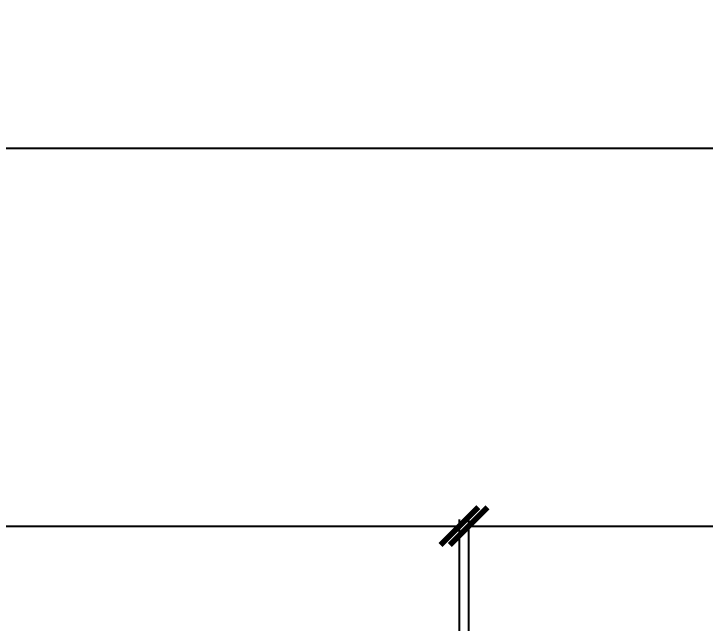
# Model space of a CAD drawing. Header units: millimetres. Extents: x -939 to 77961, y -54291 to 1503.
# Drawn here: x 54513 to 57951, y -8748 to -5719 of the extents above; entities that cross this region are included whole.
import ezdxf

# ---------------------------------------------------------------- set-up
doc = ezdxf.new("R2010")
doc.units = ezdxf.units.MM
doc.layers.add('01-Dimension', color=4, linetype='Continuous')
doc.styles.add('GreenexSolar', font='gbeitc.shx', dxfattribs={"width": 0.8, "height": 563.571429})
doc.dimstyles.new('GreenexSolar', dxfattribs={"dimtxt": 3, "dimasz": 1, "dimexe": 0.18, "dimexo": 0.0625, "dimgap": 0.09, "dimtad": 1, "dimtih": 1, "dimtoh": 1, "dimdec": 0, "dimzin": 0, "dimdsep": 46, "dimtxsty": 'GreenexSolar', "dimblk": 'ARCHTICK', "dimcen": 0.09, "dimclrd": 4, "dimclre": 4, "dimclrt": 3, "dimadec": 0, "dimazin": 0, "dimtfac": 1, "dimtdec": 4, "dimtofl": 0, "dimtmove": 0, "dimatfit": 3, "dimfxl": 1, "dimtolj": 1, "dimtzin": 0, "dimarcsym": 0})

# ---------------------------------------------------------------- blocks, each defined once
blk = doc.blocks.new('_ArchTick')
at = {"color": 0, "linetype": 'ByBlock', "const_width": 0.15}
blk.add_lwpolyline([(-0.5, -0.5), (0.5, 0.5)], dxfattribs=at)
blk = doc.blocks.new('*D177')
at = {"layer": '01-Dimension', "color": 4, "lineweight": -2, "transparency": 16777216}
for p, q in [((46729, -10132.5), (46729, -8231.9)), ((56729, -10132.5), (56729, -8231.9)), ((46729, -8265.7), (56729, -8265.7))]:
    blk.add_line(p, q, dxfattribs=at)
at = {"layer": 'Defpoints', "color": 0, "transparency": 16777216}
for p in [(56729, -8265.7), (46729, -10144.3), (56729, -10144.3)]:
    blk.add_point(p, dxfattribs=at)
at = {"layer": '01-Dimension', "color": 4, "lineweight": -2, "transparency": 16777216, "xscale": 187.8571428571429, "yscale": 187.8571428571429, "zscale": 187.8571428571429, "rotation": 180}
blk.add_blockref('_ArchTick', (46729, -8265.7), dxfattribs=at)
at = {"layer": '01-Dimension', "color": 4, "lineweight": -2, "transparency": 16777216, "xscale": 187.8571428571429, "yscale": 187.8571428571429, "zscale": 187.8571428571429}
blk.add_blockref('_ArchTick', (56729, -8265.7), dxfattribs=at)
at = {"layer": '01-Dimension', "color": 3, "transparency": 16777216, "insert": (51729, -7967), "char_height": 563.57, "attachment_point": 5, "style": 'GreenexSolar'}
blk.add_mtext('\\A1;10000', dxfattribs=at)
blk = doc.blocks.new('*D178')
at = {"layer": '01-Dimension', "color": 4, "lineweight": -2, "transparency": 16777216}
for p, q in [((56775, -10132.5), (56775, -8231.9)), ((63825, -10132.5), (63825, -8231.9)), ((56775, -8265.7), (63825, -8265.7))]:
    blk.add_line(p, q, dxfattribs=at)
at = {"layer": 'Defpoints', "color": 0, "transparency": 16777216}
for p in [(63825, -8265.7), (56775, -10144.3), (63825, -10144.3)]:
    blk.add_point(p, dxfattribs=at)
at = {"layer": '01-Dimension', "color": 4, "lineweight": -2, "transparency": 16777216, "xscale": 187.8571428571429, "yscale": 187.8571428571429, "zscale": 187.8571428571429, "rotation": 180}
blk.add_blockref('_ArchTick', (56775, -8265.7), dxfattribs=at)
at = {"layer": '01-Dimension', "color": 4, "lineweight": -2, "transparency": 16777216, "xscale": 187.8571428571429, "yscale": 187.8571428571429, "zscale": 187.8571428571429}
blk.add_blockref('_ArchTick', (63825, -8265.7), dxfattribs=at)
at = {"layer": '01-Dimension', "color": 3, "transparency": 16777216, "insert": (60300, -7967), "char_height": 563.57, "attachment_point": 5, "style": 'GreenexSolar'}
blk.add_mtext('\\A1;7050', dxfattribs=at)
blk = doc.blocks.new('*D179')
at = {"layer": '01-Dimension', "color": 4, "lineweight": -2, "transparency": 16777216}
for p, q in [((3945, -10132.5), (3945, -6353.3)), ((63825, -10132.5), (63825, -6353.3)), ((3945, -6387.1), (63825, -6387.1))]:
    blk.add_line(p, q, dxfattribs=at)
at = {"layer": 'Defpoints', "color": 0, "transparency": 16777216}
for p in [(63825, -6387.1), (3945, -10144.3), (63825, -10144.3)]:
    blk.add_point(p, dxfattribs=at)
at = {"layer": '01-Dimension', "color": 4, "lineweight": -2, "transparency": 16777216, "xscale": 187.8571428571429, "yscale": 187.8571428571429, "zscale": 187.8571428571429, "rotation": 180}
blk.add_blockref('_ArchTick', (3945, -6387.1), dxfattribs=at)
at = {"layer": '01-Dimension', "color": 4, "lineweight": -2, "transparency": 16777216, "xscale": 187.8571428571429, "yscale": 187.8571428571429, "zscale": 187.8571428571429}
blk.add_blockref('_ArchTick', (63825, -6387.1), dxfattribs=at)
at = {"layer": '01-Dimension', "color": 3, "transparency": 16777216, "insert": (33885, -6088.4), "char_height": 563.57, "attachment_point": 5, "style": 'GreenexSolar'}
blk.add_mtext('\\A1;59880', dxfattribs=at)

msp = doc.modelspace()

# ---------------------------------------------------------------- dimensions: what is measured, and where the dimension line sits
at = {"layer": '01-Dimension'}
for base, p1, p2, picture, middle in [((63825, -6387.1), (3945, -10144.3), (63825, -10144.3), '*D179', (33885, -6088.4)), ((56729, -8265.7), (46729, -10144.3), (56729, -10144.3), '*D177', (51729, -7967)), ((63825, -8265.7), (56775, -10144.3), (63825, -10144.3), '*D178', (60300, -7967))]:
    dim = msp.add_linear_dim(base=base, p1=p1, p2=p2, dimstyle='GreenexSolar', override={"dimscale": 187.857143}, dxfattribs=at)
    dim.commit()
    dim.dimension.update_dxf_attribs({"geometry": picture, "text_midpoint": middle})

doc.saveas('drawing.dxf')
